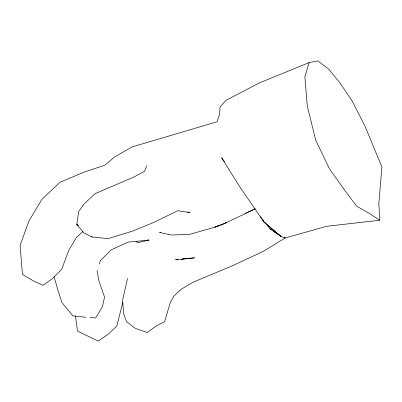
<?xml version="1.0" encoding="UTF-8"?>
<svg xmlns="http://www.w3.org/2000/svg" width="402" height="402" viewBox="0 0 402 402"><rect width="100%" height="100%" fill="white"/><g stroke="black" fill="none" stroke-linecap="round" stroke-linejoin="round"><path stroke-width="0.6" d="M127.519 278.47L122.59 300.143L123.615 313.696L126.565 321.711L135.263 328.374L147.087 332.494L157.117 325.424L164.604 321.695L170.217 302.817L173.86 296.113L181.156 289.279L192.93 282.274L233.235 265.421L263.496 251.235L285.209 237.964L326.685 226.291L379.674 220.246L379.779 217.557L378.8 204.06L381.9 167.046L365.172 126.55L352.021 100.766L340.519 83.636L328.72 69.139L317.861 60.913L309.153 62.586L259.35 82.938L225.989 100.334L220.105 106.932L219.527 114.625L216.979 121.806L132.092 146.906L114.495 157.051L104.857 165.192L83.807 172.247L59.943 182.292L41.868 199.397L28.838 221.216L20.1 245.396L22.422 274.385L33.461 280.983L43.069 285.319L52.104 278.882L61.677 269.315L68.853 250.22L76.395 237.497L83.023 231.411M122.861 302.098L116.841 325.947L108.6 333.946L98.158 341.087L77.485 331.057L75.45 315.917M309.153 62.586L304.872 76.767L307.284 106.053L315.696 140.147L329.424 168.734L344.7 190.282L356.579 206.105L369.383 213.457L379.674 220.246M99.193 264.079L100.384 260.707L111.108 249.878L128.097 242.125L148.966 240.094L147.74 239.999M146.675 165.614L144.609 171.252L133.379 177.287L94.957 193.694L83.515 204.608L78.702 211.558L76.802 224.507L83.948 233.009L92.078 236.989L108.123 238.622L132.821 231.009L153.664 222.457L177.79 210.713L190.066 212.643L187.689 211.975M218.386 225.597L214.99 227.14L189.488 234.421L171.141 235.019L159.614 232.411L160.85 232.477M245.004 213.482L255.2 208.844L222.849 224.356L214.99 227.14L226.728 222.512L225.517 222.824M181.292 259.531L184.277 258.592L194.533 257.868L176.347 259.903M148.966 240.094L137.424 242.733L136.399 241.165M182.493 258.858L184.277 258.592M85.726 317.289L72.918 315.877L62.019 302.741L58.139 290.978L54.144 276.762M90.078 317.58L95.671 317.957L102.42 306.681L104.565 297.138L99.043 281.435L97.008 270.26M176.277 259.521L177.488 259.767L175.111 259.124M266.064 223.889L269.923 228.743L272.104 229.909M279.279 234.748L274.973 232.406L273.672 231.095M284.129 237.376L285.209 237.964L280.908 236.416L269.923 228.743M91.108 236.23L92.078 236.989L91.123 236.205M78.234 225.678L76.802 224.507L78.224 225.688M260.612 216.688L264.034 222.12L280.908 236.416L264.034 222.12L239.185 185.92L221.613 157.78L224.602 161.765M264.521 221.949L265.295 222.919M262.933 219.959L264.034 222.12"/></g></svg>
